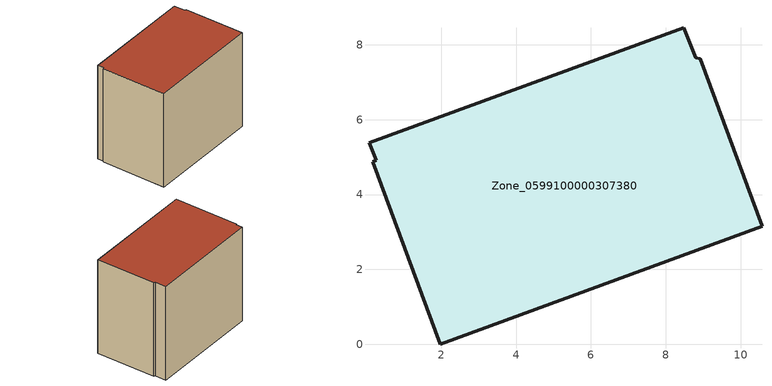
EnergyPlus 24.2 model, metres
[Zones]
Zone_0599100000307380
 floor ground (C_G): 0.09,5.38 8.48,8.46 8.79,7.65 8.92,7.63 10.57,3.15 1.97,0 0.18,4.87 0.26,4.92 z0
 wall outside (C_F): 10.57,3.15 8.92,7.63 8.79,7.65 8.48,8.46 0.09,5.38 0.26,4.92 0.18,4.87 1.97,0 10.57,3.15 z0:7.82
 roof outside (C_R): 8.48,8.46 0.09,5.38 0.26,4.92 0.18,4.87 1.97,0 10.57,3.15 8.92,7.63 8.79,7.65 z7.82
[BUILDING]
Pand.0599100000307380: North Axis=0; Terrain=City; Loads Convergence Tolerance Value=0.04; Temperature Convergence Tolerance Value=0.4; Solar Distribution=FullExterior; Maximum Number of Warmup Days=25; Minimum Number of Warmup Days=1
[Site:Location]
Rotterdam.The.Hague.AP_ZH_NLD Design_Conditions: Latitude=51.96; Longitude=4.45; Time Zone=1; Elevation=-4.5
[SITE:GROUNDTEMPERATURE:BUILDINGSURFACE]
18, 18, 18, 18, 18, 18, 18, 18, 18, 18, 18, 18
[MATERIAL] Thermal Absorptance=0.9; Solar Absorptance=0.7; Visible Absorptance=0.7
Name | Roughness | Thickness | Conductivity | Density | Specific Heat
G.TC.1975-1991 | MediumSmooth | 0.15 | 0.288461 | 540 | 1210
F.TC.1975-1991 | Rough | 0.3 | 0.230769 | 1920 | 840
R.TC.1975-1991 | MediumRough | 0.2 | 0.153846 | 1500 | 1000
[CONSTRUCTION]
C_G: G.TC.1975-1991
C_F: F.TC.1975-1991
C_R: R.TC.1975-1991
[ZONE]
Zone_0599100000307380: Type=1; Multiplier=1; Ceiling Height=Autocalculate; Volume=Autocalculate; Floor Area=autocalculate; Part of Total Floor Area=Yes
[ZONEINFILTRATION:DESIGNFLOWRATE]
Infil_Zone_0599100000307380: Zone or ZoneList or Space or SpaceList=Zone_0599100000307380; Schedule=AlwaysOn; Design Flow Rate Calculation Method=Flow/Area; Flow Rate per Floor Area=0.003; Constant Term Coefficient=1; Temperature Term Coefficient=0; Velocity Term Coefficient=0; Velocity Squared Term Coefficient=0
[HVACTEMPLATE:ZONE:IDEALLOADSAIRSYSTEM]
Zone_0599100000307380: Maximum Heating Supply Air Temperature=50; Minimum Cooling Supply Air Temperature=13; Maximum Heating Supply Air Humidity Ratio=0.0156; Minimum Cooling Supply Air Humidity Ratio=0.0077; Heating Limit=NoLimit; Cooling Limit=NoLimit; Dehumidification Control Type=ConstantSensibleHeatRatio; Cooling Sensible Heat Ratio=0.7; Dehumidification Setpoint=60; Humidification Control Type=None; Humidification Setpoint=30; Outdoor Air Method=None; Outdoor Air Flow Rate per Person=0.00944; Outdoor Air Flow Rate per Zone Floor Area=0; Outdoor Air Flow Rate per Zone=0; Demand Controlled Ventilation Type=None; Outdoor Air Economizer Type=NoEconomizer; Heat Recovery Type=None; Sensible Heat Recovery Effectiveness=0.7; Latent Heat Recovery Effectiveness=0.65
[ZONECONTROL:THERMOSTAT]
ThermostatControl_Zone_0599100000307380: Zone or ZoneList=Zone_0599100000307380; Control Type Schedule=DualSetpointControlType; Control 1=Thermostat_Zone_0599100000307380; Temperature Difference Between Cutout And Setpoint=0
[THERMOSTATSETPOINT:DUALSETPOINT]
Thermostat_Zone_0599100000307380: Heating Setpoint Temperature Schedule=HeatingSetpoint_Zone_0599100000307380; Cooling Setpoint Temperature Schedule=CoolingSetpoint_Zone_0599100000307380
[SCHEDULE:COMPACT]
HeatingSetpoint_Zone_0599100000307380: Through: 12/31, For: AllDays, Until: 24:00, 21
CoolingSetpoint_Zone_0599100000307380: Through: 12/31, For: AllDays, Until: 24:00, 24
DualSetpointControlType: Through: 12/31, For: AllDays, Until: 24:00, 4
AlwaysOn: Through: 12/31, For: AllDays, Until: 24:00, 1
